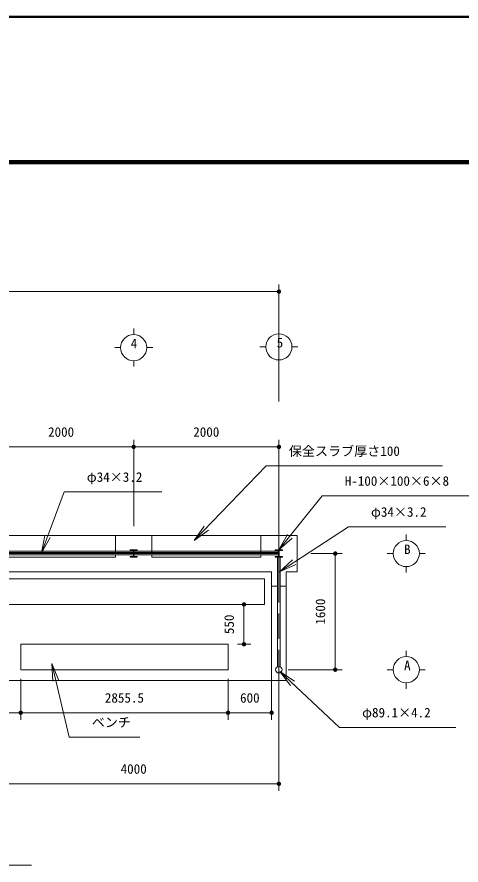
# Model space of a CAD drawing. Units: millimetres at full size. Extents: x 0 to 42000, y 0 to 29700.
# Drawn here: x 7897 to 14014, y 18015 to 29700 of the extents above; entities that cross this region are included whole.
import ezdxf
from ezdxf.enums import TextEntityAlignment as Align

# ---------------------------------------------------------------- set-up
doc = ezdxf.new("R2010")
doc.units = ezdxf.units.MM
doc.header["$LTSCALE"] = 100
doc.linetypes.add('CHAIN', pattern=[18.5, 12, -1.5, 3.5, -1.5])
for name, color, linetype, lineweight in [('C-TTL', 2, 'Continuous', 140), ('D-BMK', 2, 'CHAIN', 13), ('D-STR', 1, 'Continuous', 13), ('D-STR-DIM', 7, 'Continuous', 13), ('D-STR-HTXT', 7, 'Continuous', 13), ('D-STR-TXT', 7, 'Continuous', 13), ('D-TTL', 2, 'Continuous', 50)]:
    doc.layers.add(name, color=color, linetype=linetype, lineweight=lineweight)
doc.styles.add('ＭＳ ゴシック', font='')
doc.styles.get('ＭＳ ゴシック').set_extended_font_data('MS Gothic')

# ---------------------------------------------------------------- blocks, each defined once
blk = doc.blocks.new('filled_dot')
at = {"color": 0, "linetype": 'Continuous', "lineweight": -2, "const_width": 1.25}
blk.add_lwpolyline([(-0.625, 0, 1), (0.625, 0, 1)], format="xyb", close=True, dxfattribs=at)
blk = doc.blocks.new('open_arrow')
at = {"color": 0, "linetype": 'Continuous', "lineweight": -2}
blk.add_lwpolyline([(7.5, 1.25), (0, 0), (7.5, -1.25)], dxfattribs=at)

msp = doc.modelspace()

# ---------------------------------------------------------------- linework, layer by layer
at = {"layer": 'C-TTL'}
msp.add_line((40000, 27700), (2000, 27700), dxfattribs=at)
at = {"layer": 'D-BMK'}
msp.add_line((11504.8, 22831.7), (11504.8, 20377.1), dxfattribs=at)
at = {"layer": 'D-STR'}
for p, q in [((9254.8, 22556.2), (7754.8, 22556.2)), ((9254.8, 22556.2), (9254.8, 22323.2)), ((9754.8, 22556.2), (9254.8, 22556.2)), ((9754.8, 22556.2), (9754.8, 22323.2)), ((11254.8, 22556.2), (9754.8, 22556.2)), ((11254.8, 22556.2), (11254.8, 22323.2)), ((11754.8, 22556.2), (11254.8, 22556.2)), ((11754.8, 22556.2), (11754.8, 22056.2)), ((7507.8, 22340.2), (9501.8, 22340.2)), ((7507.8, 22323.2), (9501.8, 22323.2)), ((9507.8, 22340.2), (11501.8, 22340.2)), ((9507.8, 22323.2), (11501.8, 22323.2)), ((7507.8, 22306.2), (9501.8, 22306.2)), ((7507.8, 22289.2), (9501.8, 22289.2)), ((7754.8, 22256.2), (9254.8, 22256.2)), ((9254.8, 22289.2), (9254.8, 22256.2)), ((9507.8, 22306.2), (11501.8, 22306.2)), ((9507.8, 22289.2), (11501.8, 22289.2)), ((9754.8, 22289.2), (9754.8, 22256.2)), ((9754.8, 22256.2), (11254.8, 22256.2)), ((11254.8, 22289.2), (11254.8, 22256.2)), ((11487.8, 22256.2), (11487.8, 20740.4)), ((11521.8, 22256.2), (11521.8, 20740.4)), ((3604.8, 22056.2), (11404.8, 22056.2)), ((11404.8, 22056.2), (11404.8, 20556.2)), ((11604.8, 22056.2), (11604.8, 20556.2)), ((11754.8, 22056.2), (11604.8, 22056.2)), ((7554.8, 21956.2), (11304.8, 21956.2)), ((11304.8, 21956.2), (11304.8, 21606.2)), ((11487.8, 21856.2), (11404.8, 21856.2)), ((11604.8, 21856.2), (11521.8, 21856.2)), ((7554.8, 21606.2), (11304.8, 21606.2)), ((7949.4, 21056.2), (10804.8, 21056.2)), ((7949.4, 21056.2), (7949.4, 20706.2)), ((10804.8, 21056.2), (10804.8, 20706.2)), ((7949.4, 20706.2), (10804.8, 20706.2)), ((3604.8, 20556.2), (11404.8, 20556.2)), ((11404.8, 20556.2), (11604.8, 20556.2))]:
    msp.add_line(p, q, dxfattribs=at)
for points in [[(9493.8, 22348.2), (9454.8, 22348.2), (9454.8, 22356.2), (9554.8, 22356.2), (9554.8, 22348.2), (9515.8, 22348.2), (9515.4, 22348.2), (9515.2, 22348.2), (9515, 22348.2), (9514.8, 22348.2), (9514.6, 22348.1), (9514.4, 22348.1), (9514.3, 22348.1), (9514.1, 22348), (9513.9, 22348), (9513.7, 22347.9), (9513.5, 22347.9), (9513.3, 22347.8), (9513.1, 22347.8), (9512.9, 22347.7), (9512.7, 22347.6), (9512.5, 22347.5), (9512.4, 22347.4), (9512.2, 22347.4), (9512, 22347.3), (9511.8, 22347.2), (9511.7, 22347.1), (9511.5, 22347), (9511.3, 22346.8), (9511.2, 22346.7), (9511, 22346.6), (9510.8, 22346.5), (9510.7, 22346.4), (9510.5, 22346.2), (9510.4, 22346.1), (9510.3, 22346), (9510.1, 22345.8), (9510, 22345.7), (9509.8, 22345.5), (9509.7, 22345.4), (9509.6, 22345.2), (9509.5, 22345.1), (9509.3, 22344.9), (9509.2, 22344.7), (9509.1, 22344.6), (9509, 22344.4), (9508.9, 22344.2), (9508.8, 22344.1), (9508.7, 22343.9), (9508.6, 22343.7), (9508.5, 22343.5), (9508.5, 22343.3), (9508.4, 22343.2), (9508.3, 22343), (9508.3, 22342.8), (9508.2, 22342.6), (9508.1, 22342.4), (9508.1, 22342.2), (9508, 22342), (9508, 22341.8), (9508, 22341.6), (9507.9, 22341.4), (9507.9, 22341.2), (9507.9, 22341), (9507.9, 22340.8), (9507.8, 22340.6), (9507.8, 22340.4), (9507.8, 22340.2), (9507.8, 22272.2), (9507.8, 22272), (9507.8, 22271.8), (9507.9, 22271.6), (9507.9, 22271.4), (9507.9, 22271.2), (9507.9, 22271), (9508, 22270.8), (9508, 22270.7), (9508, 22270.5), (9508.1, 22270.3), (9508.1, 22270.1), (9508.2, 22269.9), (9508.3, 22269.7), (9508.3, 22269.5), (9508.4, 22269.3), (9508.5, 22269.1), (9508.5, 22268.9), (9508.6, 22268.8), (9508.7, 22268.6), (9508.8, 22268.4), (9508.9, 22268.2), (9509, 22268.1), (9509.1, 22267.9), (9509.2, 22267.7), (9509.3, 22267.6), (9509.5, 22267.4), (9509.6, 22267.2), (9509.7, 22267.1), (9509.8, 22266.9), (9510, 22266.8), (9510.1, 22266.6), (9510.3, 22266.5), (9510.4, 22266.4), (9510.5, 22266.2), (9510.7, 22266.1), (9510.8, 22266), (9511, 22265.9), (9511.2, 22265.7), (9511.3, 22265.6), (9511.5, 22265.5), (9511.7, 22265.4), (9511.8, 22265.3), (9512, 22265.2), (9512.2, 22265.1), (9512.4, 22265), (9512.5, 22264.9), (9512.7, 22264.9), (9512.9, 22264.8), (9513.1, 22264.7), (9513.3, 22264.7), (9513.5, 22264.6), (9513.7, 22264.5), (9513.9, 22264.5), (9514.1, 22264.4), (9514.3, 22264.4), (9514.4, 22264.4), (9514.6, 22264.3), (9514.8, 22264.3), (9515, 22264.3), (9515.2, 22264.3), (9515.4, 22264.2), (9515.6, 22264.2), (9515.8, 22264.2), (9554.8, 22264.2), (9554.8, 22256.2), (9454.8, 22256.2), (9454.8, 22264.2), (9493.8, 22264.2), (9494, 22264.2), (9494.2, 22264.2), (9494.4, 22264.3), (9494.6, 22264.3), (9494.8, 22264.3), (9495, 22264.3), (9495.2, 22264.4), (9495.4, 22264.4), (9495.6, 22264.4), (9495.8, 22264.5), (9496, 22264.5), (9496.2, 22264.6), (9496.4, 22264.7), (9496.6, 22264.7), (9496.8, 22264.8), (9496.9, 22264.9), (9497.1, 22264.9), (9497.3, 22265), (9497.5, 22265.1), (9497.7, 22265.2), (9497.8, 22265.3), (9498, 22265.4), (9498.2, 22265.5), (9498.3, 22265.6), (9498.5, 22265.7), (9498.7, 22265.9), (9498.8, 22266), (9499, 22266.1), (9499.1, 22266.2), (9499.3, 22266.4), (9499.4, 22266.5), (9499.6, 22266.6), (9499.7, 22266.8), (9499.8, 22266.9), (9500, 22267.1), (9500.1, 22267.2), (9500.2, 22267.4), (9500.3, 22267.6), (9500.4, 22267.7), (9500.6, 22267.9), (9500.7, 22268.1), (9500.8, 22268.2), (9500.9, 22268.4), (9501, 22268.6), (9501, 22268.8), (9501.1, 22268.9), (9501.2, 22269.1), (9501.3, 22269.3), (9501.4, 22269.5), (9501.4, 22269.7), (9501.5, 22269.9), (9501.5, 22270.1), (9501.6, 22270.3), (9501.6, 22270.5), (9501.7, 22270.7), (9501.7, 22270.8), (9501.7, 22271), (9501.8, 22271.2), (9501.8, 22271.4), (9501.8, 22271.6), (9501.8, 22271.8), (9501.8, 22272), (9501.8, 22272.2), (9501.8, 22340.2), (9501.8, 22340.4), (9501.8, 22340.6), (9501.8, 22340.8), (9501.8, 22341), (9501.8, 22341.2), (9501.7, 22341.4), (9501.7, 22341.6), (9501.7, 22341.8), (9501.6, 22342), (9501.6, 22342.2), (9501.5, 22342.4), (9501.5, 22342.6), (9501.4, 22342.8), (9501.4, 22343), (9501.3, 22343.2), (9501.2, 22343.3), (9501.1, 22343.5), (9501, 22343.7), (9501, 22343.9), (9500.9, 22344.1), (9500.8, 22344.2), (9500.7, 22344.4), (9500.6, 22344.6), (9500.4, 22344.7), (9500.3, 22344.9), (9500.2, 22345.1), (9500.1, 22345.2), (9500, 22345.4), (9499.8, 22345.5), (9499.7, 22345.7), (9499.6, 22345.8), (9499.4, 22346), (9499.3, 22346.1), (9499.1, 22346.2), (9499, 22346.4), (9498.8, 22346.5), (9498.7, 22346.6), (9498.5, 22346.7), (9498.3, 22346.8), (9498.2, 22347), (9498, 22347.1), (9497.8, 22347.2), (9497.7, 22347.3), (9497.5, 22347.4), (9497.3, 22347.4), (9497.1, 22347.5), (9496.9, 22347.6), (9496.8, 22347.7), (9496.6, 22347.8), (9496.4, 22347.8), (9496.2, 22347.9), (9496, 22347.9), (9495.8, 22348), (9495.6, 22348), (9495.4, 22348.1), (9495.2, 22348.1), (9495, 22348.1), (9494.8, 22348.2), (9494.6, 22348.2), (9494.4, 22348.2), (9494.2, 22348.2), (9494, 22348.2)], [(11493.8, 22348.2), (11454.8, 22348.2), (11454.8, 22356.2), (11554.8, 22356.2), (11554.8, 22348.2), (11515.8, 22348.2), (11515.4, 22348.2), (11515.2, 22348.2), (11515, 22348.2), (11514.8, 22348.2), (11514.6, 22348.1), (11514.4, 22348.1), (11514.3, 22348.1), (11514.1, 22348), (11513.9, 22348), (11513.7, 22347.9), (11513.5, 22347.9), (11513.3, 22347.8), (11513.1, 22347.8), (11512.9, 22347.7), (11512.7, 22347.6), (11512.5, 22347.5), (11512.4, 22347.4), (11512.2, 22347.4), (11512, 22347.3), (11511.8, 22347.2), (11511.7, 22347.1), (11511.5, 22347), (11511.3, 22346.8), (11511.2, 22346.7), (11511, 22346.6), (11510.8, 22346.5), (11510.7, 22346.4), (11510.5, 22346.2), (11510.4, 22346.1), (11510.3, 22346), (11510.1, 22345.8), (11510, 22345.7), (11509.8, 22345.5), (11509.7, 22345.4), (11509.6, 22345.2), (11509.5, 22345.1), (11509.3, 22344.9), (11509.2, 22344.7), (11509.1, 22344.6), (11509, 22344.4), (11508.9, 22344.2), (11508.8, 22344.1), (11508.7, 22343.9), (11508.6, 22343.7), (11508.5, 22343.5), (11508.5, 22343.3), (11508.4, 22343.2), (11508.3, 22343), (11508.3, 22342.8), (11508.2, 22342.6), (11508.1, 22342.4), (11508.1, 22342.2), (11508, 22342), (11508, 22341.8), (11508, 22341.6), (11507.9, 22341.4), (11507.9, 22341.2), (11507.9, 22341), (11507.9, 22340.8), (11507.8, 22340.6), (11507.8, 22340.4), (11507.8, 22340.2), (11507.8, 22272.2), (11507.8, 22272), (11507.8, 22271.8), (11507.9, 22271.6), (11507.9, 22271.4), (11507.9, 22271.2), (11507.9, 22271), (11508, 22270.8), (11508, 22270.7), (11508, 22270.5), (11508.1, 22270.3), (11508.1, 22270.1), (11508.2, 22269.9), (11508.3, 22269.7), (11508.3, 22269.5), (11508.4, 22269.3), (11508.5, 22269.1), (11508.5, 22268.9), (11508.6, 22268.8), (11508.7, 22268.6), (11508.8, 22268.4), (11508.9, 22268.2), (11509, 22268.1), (11509.1, 22267.9), (11509.2, 22267.7), (11509.3, 22267.6), (11509.5, 22267.4), (11509.6, 22267.2), (11509.7, 22267.1), (11509.8, 22266.9), (11510, 22266.8), (11510.1, 22266.6), (11510.3, 22266.5), (11510.4, 22266.4), (11510.5, 22266.2), (11510.7, 22266.1), (11510.8, 22266), (11511, 22265.9), (11511.2, 22265.7), (11511.3, 22265.6), (11511.5, 22265.5), (11511.7, 22265.4), (11511.8, 22265.3), (11512, 22265.2), (11512.2, 22265.1), (11512.4, 22265), (11512.5, 22264.9), (11512.7, 22264.9), (11512.9, 22264.8), (11513.1, 22264.7), (11513.3, 22264.7), (11513.5, 22264.6), (11513.7, 22264.5), (11513.9, 22264.5), (11514.1, 22264.4), (11514.3, 22264.4), (11514.4, 22264.4), (11514.6, 22264.3), (11514.8, 22264.3), (11515, 22264.3), (11515.2, 22264.3), (11515.4, 22264.2), (11515.6, 22264.2), (11515.8, 22264.2), (11554.8, 22264.2), (11554.8, 22256.2), (11454.8, 22256.2), (11454.8, 22264.2), (11493.8, 22264.2), (11494, 22264.2), (11494.2, 22264.2), (11494.4, 22264.3), (11494.6, 22264.3), (11494.8, 22264.3), (11495, 22264.3), (11495.2, 22264.4), (11495.4, 22264.4), (11495.6, 22264.4), (11495.8, 22264.5), (11496, 22264.5), (11496.2, 22264.6), (11496.4, 22264.7), (11496.6, 22264.7), (11496.8, 22264.8), (11496.9, 22264.9), (11497.1, 22264.9), (11497.3, 22265), (11497.5, 22265.1), (11497.7, 22265.2), (11497.8, 22265.3), (11498, 22265.4), (11498.2, 22265.5), (11498.3, 22265.6), (11498.5, 22265.7), (11498.7, 22265.9), (11498.8, 22266), (11499, 22266.1), (11499.1, 22266.2), (11499.3, 22266.4), (11499.4, 22266.5), (11499.6, 22266.6), (11499.7, 22266.8), (11499.8, 22266.9), (11500, 22267.1), (11500.1, 22267.2), (11500.2, 22267.4), (11500.3, 22267.6), (11500.4, 22267.7), (11500.6, 22267.9), (11500.7, 22268.1), (11500.8, 22268.2), (11500.9, 22268.4), (11501, 22268.6), (11501, 22268.8), (11501.1, 22268.9), (11501.2, 22269.1), (11501.3, 22269.3), (11501.4, 22269.5), (11501.4, 22269.7), (11501.5, 22269.9), (11501.5, 22270.1), (11501.6, 22270.3), (11501.6, 22270.5), (11501.7, 22270.7), (11501.7, 22270.8), (11501.7, 22271), (11501.8, 22271.2), (11501.8, 22271.4), (11501.8, 22271.6), (11501.8, 22271.8), (11501.8, 22272), (11501.8, 22272.2), (11501.8, 22340.2), (11501.8, 22340.4), (11501.8, 22340.6), (11501.8, 22340.8), (11501.8, 22341), (11501.8, 22341.2), (11501.7, 22341.4), (11501.7, 22341.6), (11501.7, 22341.8), (11501.6, 22342), (11501.6, 22342.2), (11501.5, 22342.4), (11501.5, 22342.6), (11501.4, 22342.8), (11501.4, 22343), (11501.3, 22343.2), (11501.2, 22343.3), (11501.1, 22343.5), (11501, 22343.7), (11501, 22343.9), (11500.9, 22344.1), (11500.8, 22344.2), (11500.7, 22344.4), (11500.6, 22344.6), (11500.4, 22344.7), (11500.3, 22344.9), (11500.2, 22345.1), (11500.1, 22345.2), (11500, 22345.4), (11499.8, 22345.5), (11499.7, 22345.7), (11499.6, 22345.8), (11499.4, 22346), (11499.3, 22346.1), (11499.1, 22346.2), (11499, 22346.4), (11498.8, 22346.5), (11498.7, 22346.6), (11498.5, 22346.7), (11498.3, 22346.8), (11498.2, 22347), (11498, 22347.1), (11497.8, 22347.2), (11497.7, 22347.3), (11497.5, 22347.4), (11497.3, 22347.4), (11497.1, 22347.5), (11496.9, 22347.6), (11496.8, 22347.7), (11496.6, 22347.8), (11496.4, 22347.8), (11496.2, 22347.9), (11496, 22347.9), (11495.8, 22348), (11495.6, 22348), (11495.4, 22348.1), (11495.2, 22348.1), (11495, 22348.1), (11494.8, 22348.2), (11494.6, 22348.2), (11494.4, 22348.2), (11494.2, 22348.2), (11494, 22348.2)]]:
    msp.add_lwpolyline(points, close=True, dxfattribs=at)
msp.add_circle((11504.8, 20706.2), 44.5, dxfattribs=at)
at = {"layer": 'D-STR-DIM'}
for p, q in [((11504.8, 24403), (11504.8, 26012.5)), ((3504.8, 25916.5), (11504.8, 25916.5)), ((9504.8, 22684.2), (9504.8, 23872.2)), ((9504.8, 22684.2), (9504.8, 23872.2)), ((11504.8, 22388.7), (11504.8, 23872.2)), ((7504.8, 23776.2), (9504.8, 23776.2)), ((9504.8, 23776.2), (11504.8, 23776.2)), ((11942.8, 22306.2), (12377.3, 22306.2)), ((12281.3, 22306.2), (12281.3, 20706.2)), ((10932.8, 21606.2), (11120.1, 21606.2)), ((11024.1, 21056.2), (11024.1, 21606.2)), ((10932.8, 21056.2), (11120.1, 21056.2)), ((11632.8, 20706.2), (12377.3, 20706.2)), ((7949.4, 20578.2), (7949.4, 20017)), ((7949.4, 20578.2), (7949.4, 20017)), ((10804.8, 20578.2), (10804.8, 20017)), ((10804.8, 20578.2), (10804.8, 20017)), ((11404.8, 20578.2), (11404.8, 20017)), ((11504.8, 20428.2), (11504.8, 19037.8)), ((7549.4, 20113), (7949.4, 20113)), ((7949.4, 20113), (10804.8, 20113)), ((10804.8, 20113), (11404.8, 20113)), ((7504.8, 19133.8), (11504.8, 19133.8))]:
    msp.add_line(p, q, dxfattribs=at)
at = {"layer": 'D-STR-HTXT'}
for points in [[(10338.2, 22485.1), (11330.5, 23513.3), (11570.5, 23513.3), (13756.3, 23513.3)], [(8233.3, 22318.4), (8547.8, 23155.7), (8787.8, 23155.7), (9890.4, 23155.7)], [(11504.8, 22356.2), (12101.2, 23101.3), (12341.2, 23101.3), (14395, 23101.3)], [(11514.8, 22056.9), (12462.5, 22674.7), (12702.5, 22674.7), (13805, 22674.7)], [(8377, 20789.8), (8616.1, 19776.1), (8856.1, 19776.1), (9588.1, 19776.1)], [(11517.6, 20681.5), (12340.5, 19909.9), (12580.5, 19909.9), (13942.9, 19909.9)]]:
    msp.add_lwpolyline(points, dxfattribs=at)
at = {"layer": 'D-STR-TXT'}
for p, q in [((9504.8, 25323.6), (9504.8, 25405.6)), ((11504.8, 25334.1), (11504.8, 25416)), ((9324.8, 25143.6), (9242.9, 25143.6)), ((9684.8, 25143.6), (9766.8, 25143.6)), ((11324.8, 25154.1), (11242.9, 25154.1)), ((11684.8, 25154.1), (11766.8, 25154.1)), ((9504.8, 24963.6), (9504.8, 24881.6)), ((11504.8, 24974.1), (11504.8, 24892.1)), ((13259.8, 22486.2), (13259.8, 22568.2)), ((13079.8, 22306.2), (12997.8, 22306.2)), ((13439.8, 22306.2), (13521.7, 22306.2)), ((13259.8, 22126.2), (13259.8, 22044.3)), ((13259.8, 20886.2), (13259.8, 20968.2)), ((13079.8, 20706.2), (12997.8, 20706.2)), ((13439.8, 20706.2), (13521.7, 20706.2)), ((13259.8, 20526.2), (13259.8, 20444.3)), ((6499.2, 18014.7), (8099.2, 18014.7))]:
    msp.add_line(p, q, dxfattribs=at)
for centre in [(9504.8, 25143.6), (11504.8, 25154.1), (13259.8, 22306.2), (13259.8, 20706.2)]:
    msp.add_circle(centre, 180, dxfattribs=at)
at = {"layer": 'D-TTL'}
msp.add_line((42000, 29700), (0, 29700), dxfattribs=at)

# ---------------------------------------------------------------- block references
at = {"layer": 'D-STR-DIM', "xscale": 24, "yscale": 24}
for p, rotation in [((11504.8, 25916.5), 180), ((9504.8, 23776.2), 180), ((11504.8, 23776.2), 180), ((12281.3, 22306.2), 270), ((11024.1, 21606.2), 270), ((11024.1, 21056.2), 90), ((12281.3, 20706.2), 90), ((7949.4, 20113), 180), ((10804.8, 20113), 180), ((11404.8, 20113), 180), ((11504.8, 19133.8), 180)]:
    msp.add_blockref('filled_dot', p, dxfattribs=dict(at, rotation=rotation))
for p in [(9504.8, 23776.2), (7949.4, 20113), (10804.8, 20113)]:
    msp.add_blockref('filled_dot', p, dxfattribs=at)
at = {"layer": 'D-STR-HTXT', "xscale": 32, "yscale": 32}
for p, rotation in [((10338.2, 22485.1), 46), ((8233.3, 22318.4), 69.4), ((11504.8, 22356.2), 51.3), ((11514.8, 22056.9), 33.1), ((8377, 20789.8), 283.3), ((11517.6, 20681.5), 316.8)]:
    msp.add_blockref('open_arrow', p, dxfattribs=dict(at, rotation=rotation))

# ---------------------------------------------------------------- texts
at = {"layer": 'D-STR-DIM', "style": 'ＭＳ ゴシック'}
for s, p in [('2000', (8504.8, 24047.2)), ('2000', (10504.8, 24047.2)), ('2855.5', (9377.1, 20384)), ('600', (11104.8, 20384)), ('4000', (9504.8, 19404.8))]:
    msp.add_text(s, height=132, dxfattribs=at).set_placement(p, align=Align.TOP_CENTER)
for s, p in [('1600', (12010.3, 21506.2)), ('550', (10753, 21331.2))]:
    msp.add_text(s, height=132, rotation=90, dxfattribs=at).set_placement(p, align=Align.TOP_CENTER)
at = {"layer": 'D-STR-HTXT', "style": 'ＭＳ ゴシック'}
for s, p in [('保全スラブ厚さ100', (11641.6, 23784.4)), ('φ34×3.2', (8858.8, 23426.7)), ('H-100×100×6×8', (12412.2, 23372.3)), ('φ34×3.2', (12773.5, 22945.7)), ('φ89.1×4.2', (12651.5, 20181)), ('ベンチ', (8927.1, 20047.1))]:
    msp.add_text(s, height=132, dxfattribs=at).set_placement(p, align=Align.TOP_LEFT)
at = {"layer": 'D-STR-TXT', "style": 'ＭＳ ゴシック'}
for s, p in [('4', (9554.4, 25268.2)), ('5', (11563.9, 25278.6)), ('B', (13318.9, 22430.8)), ('A', (13318.9, 20830.8))]:
    msp.add_text(s, height=132, dxfattribs=at).set_placement(p, align=Align.TOP_RIGHT)

doc.saveas('drawing.dxf')
